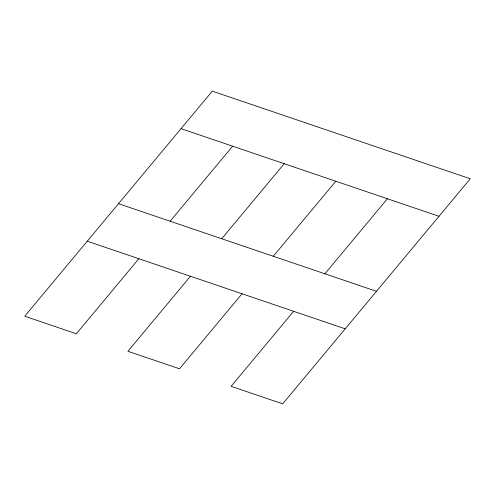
<?xml version="1.0" encoding="UTF-8"?>
<svg xmlns="http://www.w3.org/2000/svg" width="495" height="495" viewBox="0 0 495 495"><rect width="100%" height="100%" fill="white"/><g stroke="black" fill="none" stroke-linecap="round" stroke-linejoin="round"><path stroke-width="0.74" d="M138.86 258.73L76.341 333.754L24.75 316.231L212.306 91.154L470.25 178.769L282.695 403.846L231.109 386.323L293.622 311.299M170.119 221.215L232.631 146.186M190.445 276.253L127.927 351.277L179.518 368.8L242.036 293.776M221.704 238.738L284.223 163.709M273.296 256.262L335.814 181.232M324.881 273.785L387.399 198.755M181.046 128.663L438.991 216.284M118.528 203.692L376.472 291.308M87.269 241.207L345.213 328.822"/></g></svg>
